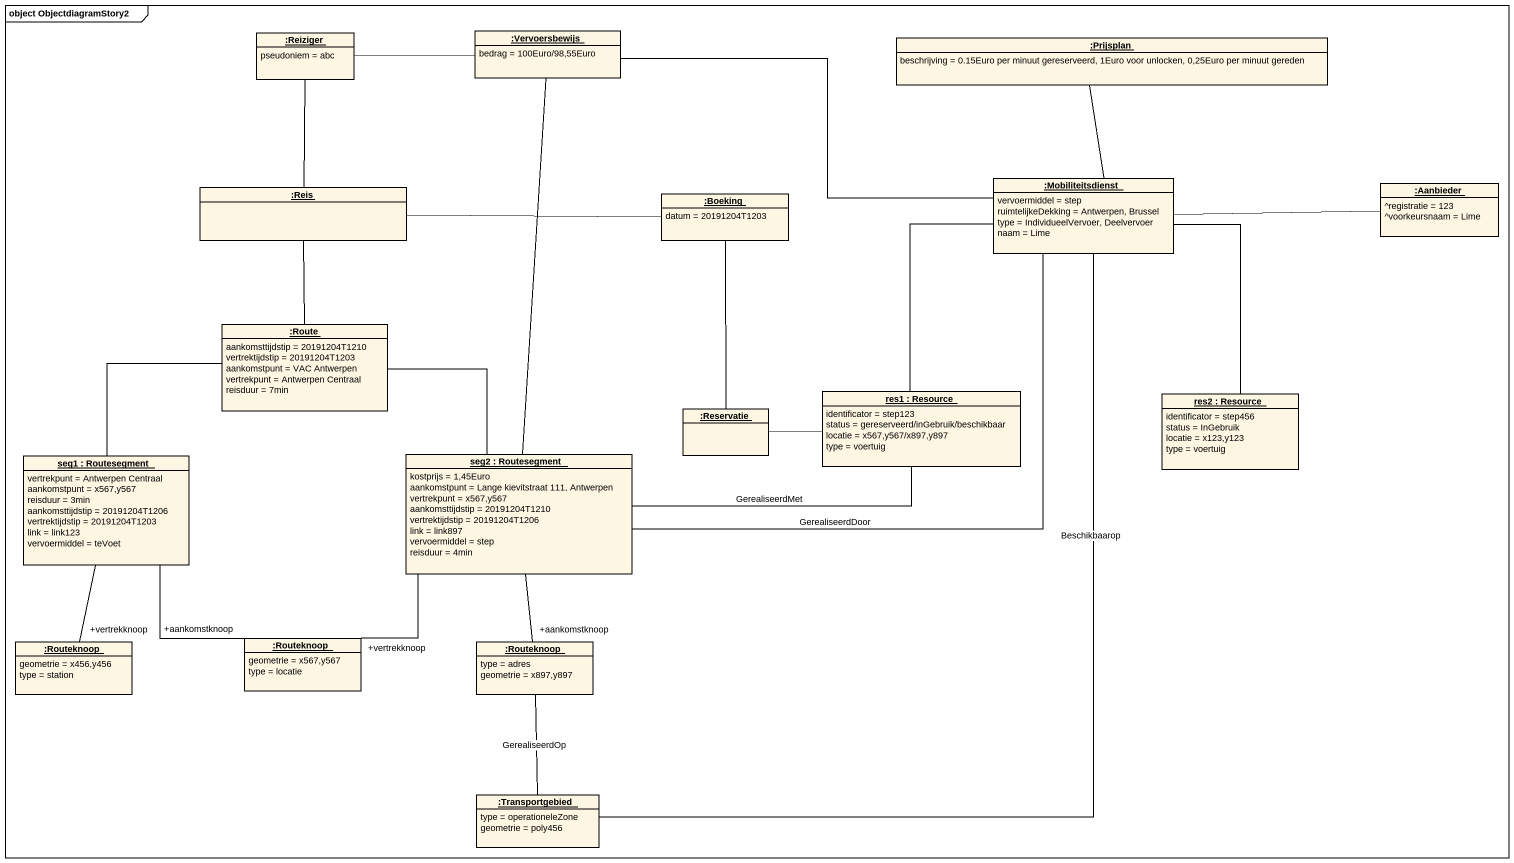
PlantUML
@startuml
mainframe object ObjectdiagramStory2
hide circle
hide empty members
object ":Reiziger" as Reiziger {
  pseudoniem = abc
}
object ":Vervoersbewijs" as Vervoersbewijs {
  bedrag = 100Euro/98,55Euro
}
object ":Prijsplan" as Prijsplan {
  beschrijving = 0.15Euro per minuut gereserveerd, 1Euro voor unlocken, 0,25Euro per minuut gereden
}
object ":Reis" as Reis
object ":Boeking" as Boeking {
  datum = 20191204T1203
}
object ":Mobiliteitsdienst" as Mobiliteitsdienst {
  vervoermiddel = step
  ruimtelijkeDekking = Antwerpen, Brussel
  type = IndividueelVervoer, Deelvervoer
  naam = Lime
}
object ":Aanbieder" as Aanbieder {
  ^registratie = 123
  ^voorkeursnaam = Lime
}
object ":Route" as Route {
  aankomsttijdstip = 20191204T1210
  vertrektijdstip = 20191204T1203
  aankomstpunt = VAC Antwerpen
  vertrekpunt = Antwerpen Centraal
  reisduur = 7min
}
object "res1 : Resource" as res1 {
  identificator = step123
  status = gereserveerd/inGebruik/beschikbaar
  locatie = x567,y567/x897,y897
  type = voertuig
}
object ":Reservatie" as Reservatie
object "res2 : Resource" as res2 {
  identificator = step456
  status = InGebruik
  locatie = x123,y123
  type = voertuig
}
object "seg1 : Routesegment" as seg1 {
  vertrekpunt = Antwerpen Centraal
  aankomstpunt = x567,y567
  reisduur = 3min
  aankomsttijdstip = 20191204T1206
  vertrektijdstip = 20191204T1203
  link = link123
  vervoermiddel = teVoet
}
object "seg2 : Routesegment" as seg2 {
  kostprijs = 1,45Euro
  aankomstpunt = Lange kievitstraat 111, Antwerpen
  vertrekpunt = x567,y567
  aankomsttijdstip = 20191204T1210
  vertrektijdstip = 20191204T1206
  link = link897
  vervoermiddel = step
  reisduur = 4min
}
object ":Routeknoop" as Routeknoop {
  geometrie = x456,y456
  type = station
}
object ":Routeknoop" as Routeknoop_2 {
  geometrie = x567,y567
  type = locatie
}
object ":Routeknoop" as Routeknoop_3 {
  type = adres
  geometrie = x897,y897
}
object ":Transportgebied" as Transportgebied {
  type = operationeleZone
  geometrie = poly456
}
Reiziger -right- Vervoersbewijs
Reiziger -- Reis
Vervoersbewijs -right- Mobiliteitsdienst
Reis -right- Boeking
Reis -- Route
Boeking -- Reservatie
Mobiliteitsdienst -up- Prijsplan
Mobiliteitsdienst -right- Aanbieder
Mobiliteitsdienst -- res1
Mobiliteitsdienst -- res2
Mobiliteitsdienst -- Transportgebied : Beschikbaarop
Route -- seg1
Route -- seg2
Reservatie -right- res1
seg1 -- "+vertrekknoop" Routeknoop
seg1 -- "+aankomstknoop" Routeknoop_2
seg2 -up- Vervoersbewijs
seg2 -right- Mobiliteitsdienst : GerealiseerdDoor
seg2 -right- res1 : GerealiseerdMet
seg2 -- "+vertrekknoop" Routeknoop_2
seg2 -- "+aankomstknoop" Routeknoop_3
Routeknoop_3 -- Transportgebied : GerealiseerdOp
@enduml
